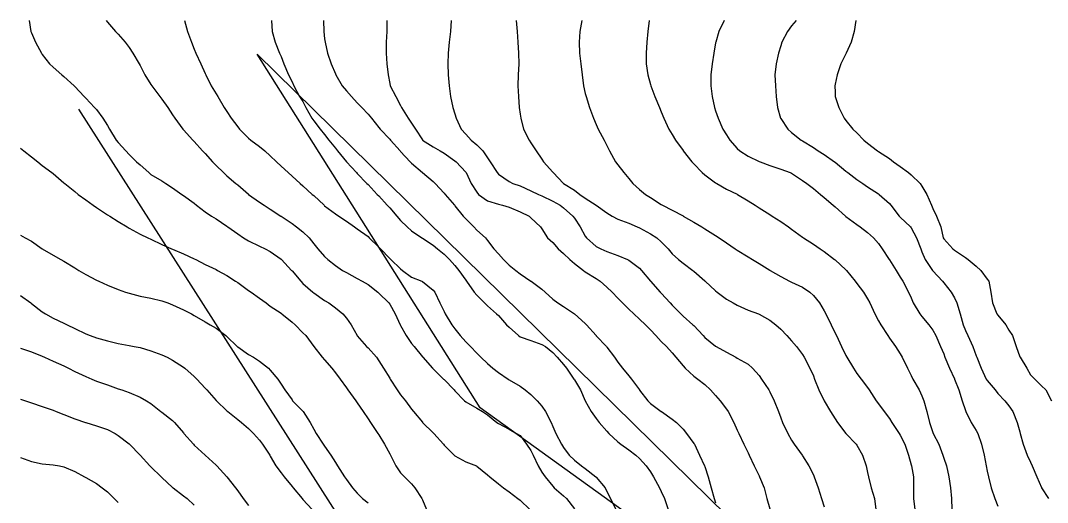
# Model space of a CAD drawing. Extents: x -729 to 771, y -779 to 721.
# Drawn here: x -729.1 to -418.1, y 575.3 to 721.2 of the extents above; entities that cross this region are included whole.
import ezdxf

# ---------------------------------------------------------------- set-up
doc = ezdxf.new("R2010")
doc.units = 0

msp = doc.modelspace()

# ---------------------------------------------------------------- linework, layer by layer
at = {"layer": 'CONTOURS'}
for points in [[(-726.5359, 721.2038, 126.472), (-725.9752, 717.9143, 126.472), (-725.8272, 717.4571, 126.472), (-724.5646, 714.6249, 126.472), (-722.8157, 711.3354, 126.472), (-722.5377, 710.9695, 126.472), (-720.364, 708.0459, 126.472), (-719.2482, 707.1141, 126.472), (-716.6147, 704.7564, 126.472), (-715.9588, 704.2474, 126.472), (-712.8999, 701.467, 126.472), (-712.6693, 701.2164, 126.472), (-709.872, 698.1775, 126.472), (-709.3798, 697.6707, 126.472), (-706.6952, 694.888, 126.472), (-706.0903, 694.2451, 126.472), (-704.2087, 691.5985, 126.472), (-702.8009, 689.4409, 126.472), (-702.1462, 688.3091, 126.472), (-700.1833, 685.0196, 126.472), (-699.5114, 684.2743, 126.472), (-697.2313, 681.7301, 126.472), (-696.2219, 680.6919, 126.472), (-693.9464, 678.4407, 126.472), (-692.9324, 677.5629, 126.472), (-690.2589, 675.1512, 126.472), (-689.643, 674.6188, 126.472), (-686.3535, 672.6572, 126.472), (-685.0994, 671.8617, 126.472), (-683.064, 670.571, 126.472), (-680.3095, 668.5722, 126.472), (-679.7745, 668.2265, 126.472), (-676.4851, 665.8556, 126.472), (-675.7855, 665.2828, 126.472), (-673.1956, 663.2782, 126.472), (-671.2381, 661.9933, 126.472), (-669.9061, 661.1159, 126.472), (-666.6167, 658.928, 126.472), (-666.303, 658.7038, 126.472), (-663.3272, 656.608, 126.472), (-661.5703, 655.4143, 126.472), (-660.0377, 654.5359, 126.472), (-656.7482, 652.866, 126.472), (-655.0212, 652.1249, 126.472), (-653.4588, 651.2988, 126.472), (-650.1693, 648.9264, 126.472), (-650.0737, 648.8354, 126.472), (-647.0381, 645.5459, 126.472), (-646.8798, 645.3744, 126.472), (-644.2409, 642.2564, 126.472), (-643.5903, 641.6196, 126.472), (-640.5363, 638.967, 126.472), (-640.3009, 638.7765, 126.472), (-637.0114, 636.4539, 126.472), (-635.7346, 635.6775, 126.472), (-633.7219, 634.187, 126.472), (-631.4849, 632.388, 126.472), (-630.4324, 631.0999, 126.472), (-629.0217, 629.0985, 126.472), (-627.1738, 625.8091, 126.472), (-627.143, 625.7695, 126.472), (-624.2854, 622.5196, 126.472), (-623.8535, 622.0975, 126.472), (-621.3204, 619.2301, 126.472), (-620.564, 618.1882, 126.472), (-619.1546, 615.9407, 126.472), (-617.2745, 612.8697, 126.472), (-617.1454, 612.6512, 126.472), (-615.074, 609.3617, 126.472), (-613.9851, 607.8602, 126.472), (-612.5259, 606.0722, 126.472), (-610.6956, 603.5076, 126.472), (-610.0506, 602.7828, 126.472), (-607.4061, 599.5457, 126.472), (-607.3542, 599.4933, 126.472), (-604.1167, 596.3485, 126.472), (-603.9759, 596.2038, 126.472), (-601.0374, 592.9143, 126.472), (-600.8272, 592.6498, 126.472), (-597.7531, 589.6249, 126.472), (-597.5377, 589.4245, 126.472), (-594.2482, 587.5535, 126.472), (-591.0244, 586.3354, 126.472), (-590.9588, 586.309, 126.472), (-587.6693, 583.6889, 126.472), (-586.9644, 583.0459, 126.472), (-584.3798, 580.8981, 126.472), (-582.8672, 579.7564, 126.472), (-581.0903, 578.5243, 126.472), (-578.4639, 576.467, 126.472), (-577.8009, 575.9838, 126.472), (-574.9054, 573.1775, 126.472)], [(-703.1727, 721.2038, 136.472), (-702.8009, 720.7332, 136.472), (-700.3711, 717.9143, 136.472), (-699.5114, 717.0557, 136.472), (-697.4646, 714.6249, 136.472), (-696.2219, 713.0247, 136.472), (-695.1141, 711.3354, 136.472), (-693.2092, 708.0459, 136.472), (-692.9324, 707.5819, 136.472), (-691.4302, 704.7564, 136.472), (-689.643, 701.8789, 136.472), (-689.3849, 701.467, 136.472), (-686.9117, 698.1775, 136.472), (-686.3535, 697.4061, 136.472), (-684.5372, 694.888, 136.472), (-683.064, 692.6805, 136.472), (-682.3426, 691.5985, 136.472), (-679.9574, 688.3091, 136.472), (-679.7745, 688.1008, 136.472), (-676.8842, 685.0196, 136.472), (-676.4851, 684.6042, 136.472), (-673.9532, 681.7301, 136.472), (-673.1956, 680.9421, 136.472), (-670.9818, 678.4407, 136.472), (-669.9061, 677.2824, 136.472), (-667.6837, 675.1512, 136.472), (-666.6167, 674.1907, 136.472), (-663.8821, 671.8617, 136.472), (-663.3272, 671.4131, 136.472), (-660.0377, 668.5813, 136.472), (-660.0282, 668.5722, 136.472), (-656.7482, 666.1758, 136.472), (-655.3609, 665.2828, 136.472), (-653.4588, 664.0666, 136.472), (-650.2769, 661.9933, 136.472), (-650.1693, 661.9279, 136.472), (-646.8798, 659.7546, 136.472), (-645.4826, 658.7038, 136.472), (-643.5903, 657.2056, 136.472), (-641.6742, 655.4143, 136.472), (-640.3009, 653.5841, 136.472), (-639.0581, 652.1249, 136.472), (-637.0114, 649.7797, 136.472), (-636.0631, 648.8354, 136.472), (-633.7219, 647.0163, 136.472), (-631.582, 645.5459, 136.472), (-630.4324, 644.8748, 136.472), (-627.143, 643.1042, 136.472), (-625.6371, 642.2564, 136.472), (-623.8535, 641.3227, 136.472), (-620.8902, 638.967, 136.472), (-620.564, 638.664, 136.472), (-617.5266, 635.6775, 136.472), (-617.2745, 635.2947, 136.472), (-615.6029, 632.388, 136.472), (-614.0964, 629.0985, 136.472), (-613.9851, 628.8742, 136.472), (-612.347, 625.8091, 136.472), (-610.6956, 623.416, 136.472), (-609.9189, 622.5196, 136.472), (-607.4061, 619.3822, 136.472), (-607.2761, 619.2301, 136.472), (-604.3404, 615.9407, 136.472), (-604.1167, 615.7328, 136.472), (-600.9594, 612.6512, 136.472), (-600.8272, 612.5287, 136.472), (-597.7495, 609.3617, 136.472), (-597.5377, 609.1033, 136.472), (-594.6367, 606.0722, 136.472), (-594.2482, 605.7744, 136.472), (-590.9588, 603.8137, 136.472), (-589.16, 602.7828, 136.472), (-587.6693, 601.7814, 136.472), (-584.8096, 599.4933, 136.472), (-584.3798, 599.1488, 136.472), (-581.0903, 597.4241, 136.472), (-578.9256, 596.2038, 136.472), (-577.8009, 595.5119, 136.472), (-575.8534, 592.9143, 136.472), (-574.5114, 591.0395, 136.472), (-573.8126, 589.6249, 136.472), (-572.3165, 586.3354, 136.472), (-571.2219, 584.4457, 136.472), (-570.2473, 583.0459, 136.472), (-567.9324, 580.1994, 136.472), (-567.4393, 579.7564, 136.472), (-564.643, 577.2418, 136.472), (-563.7575, 576.467, 136.472), (-561.3535, 573.3092, 136.472)], [(-679.4475, 721.2038, 146.472), (-678.5033, 717.9143, 146.472), (-677.3697, 714.6249, 146.472), (-676.4851, 712.5495, 146.472), (-676.0063, 711.3354, 146.472), (-674.5508, 708.0459, 146.472), (-673.1956, 705.1894, 146.472), (-672.9888, 704.7564, 146.472), (-671.3686, 701.467, 146.472), (-669.9061, 699.0085, 146.472), (-669.3714, 698.1775, 146.472), (-667.4373, 694.888, 146.472), (-666.6167, 693.617, 146.472), (-665.2855, 691.5985, 146.472), (-663.3272, 689.0289, 146.472), (-662.7589, 688.3091, 146.472), (-660.0377, 685.5554, 146.472), (-659.3792, 685.0196, 146.472), (-656.7482, 683.0999, 146.472), (-655.0858, 681.7301, 146.472), (-653.4588, 680.2544, 146.472), (-651.5546, 678.4407, 146.472), (-650.1693, 677.0699, 146.472), (-648.0906, 675.1512, 146.472), (-646.8798, 674.0401, 146.472), (-644.4138, 671.8617, 146.472), (-643.5903, 671.1797, 146.472), (-640.7744, 668.5722, 146.472), (-640.3009, 668.1831, 146.472), (-637.1902, 665.2828, 146.472), (-637.0114, 665.1294, 146.472), (-633.7219, 662.684, 146.472), (-632.7467, 661.9933, 146.472), (-630.4324, 660.4085, 146.472), (-627.9841, 658.7038, 146.472), (-627.143, 658.1263, 146.472), (-623.8535, 655.7665, 146.472), (-623.5071, 655.4143, 146.472), (-620.564, 652.5924, 146.472), (-620.1031, 652.1249, 146.472), (-617.2745, 649.1963, 146.472), (-616.9139, 648.8354, 146.472), (-613.9851, 646.0017, 146.472), (-613.4257, 645.5459, 146.472), (-610.6956, 643.4953, 146.472), (-607.6106, 642.2564, 146.472), (-607.4061, 642.149, 146.472), (-604.1167, 639.5149, 146.472), (-603.643, 638.967, 146.472), (-602.0889, 635.6775, 146.472), (-600.8272, 633.0594, 146.472), (-600.4782, 632.388, 146.472), (-598.4693, 629.0985, 146.472), (-597.5377, 627.8209, 146.472), (-595.9505, 625.8091, 146.472), (-594.2482, 623.9015, 146.472), (-592.8096, 622.5196, 146.472), (-590.9588, 620.5234, 146.472), (-589.6861, 619.2301, 146.472), (-587.6693, 617.376, 146.472), (-586.0533, 615.9407, 146.472), (-584.3798, 614.6278, 146.472), (-581.4256, 612.6512, 146.472), (-581.0903, 612.4506, 146.472), (-577.8009, 610.4912, 146.472), (-576.2856, 609.3617, 146.472), (-574.5114, 607.9898, 146.472), (-572.6466, 606.0722, 146.472), (-571.2219, 604.4199, 146.472), (-570.0665, 602.7828, 146.472), (-568.4441, 599.4933, 146.472), (-567.9324, 598.2767, 146.472), (-566.9774, 596.2038, 146.472), (-565.2833, 592.9143, 146.472), (-564.643, 591.9066, 146.472), (-562.9107, 589.6249, 146.472), (-561.3535, 588.1098, 146.472), (-559.1825, 586.3354, 146.472), (-558.064, 585.545, 146.472), (-554.8516, 583.0459, 146.472), (-554.7745, 582.971, 146.472), (-551.9968, 579.7564, 146.472), (-551.4851, 578.6185, 146.472), (-550.3834, 576.467, 146.472), (-548.8414, 573.1775, 146.472)], [(-653.08, 721.2038, 156.472), (-652.9364, 717.9143, 156.472), (-652.0164, 714.6249, 156.472), (-650.6381, 711.3354, 156.472), (-650.1693, 710.3406, 156.472), (-649.3678, 708.0459, 156.472), (-647.9975, 704.7564, 156.472), (-646.8798, 702.682, 156.472), (-646.3483, 701.467, 156.472), (-644.5726, 698.1775, 156.472), (-643.5903, 696.7204, 156.472), (-642.7371, 694.888, 156.472), (-640.8588, 691.5985, 156.472), (-640.3009, 690.8417, 156.472), (-638.3774, 688.3091, 156.472), (-637.0114, 686.6965, 156.472), (-635.705, 685.0196, 156.472), (-633.7219, 682.5262, 156.472), (-633.1449, 681.7301, 156.472), (-630.4324, 678.4548, 156.472), (-630.4209, 678.4407, 156.472), (-627.3892, 675.1512, 156.472), (-627.143, 674.8959, 156.472), (-624.1826, 671.8617, 156.472), (-623.8535, 671.5368, 156.472), (-621.0692, 668.5722, 156.472), (-620.564, 668.107, 156.472), (-618.0234, 665.2828, 156.472), (-617.2745, 664.4539, 156.472), (-615.1606, 661.9933, 156.472), (-613.9851, 660.6827, 156.472), (-611.9784, 658.7038, 156.472), (-610.6956, 657.5318, 156.472), (-607.5894, 655.4143, 156.472), (-607.4061, 655.2966, 156.472), (-604.1167, 653.2194, 156.472), (-602.8745, 652.1249, 156.472), (-600.8272, 650.5109, 156.472), (-599.2264, 648.8354, 156.472), (-597.5377, 647.0746, 156.472), (-596.3617, 645.5459, 156.472), (-594.2482, 642.5599, 156.472), (-594.0272, 642.2564, 156.472), (-591.6683, 638.967, 156.472), (-590.9588, 638.022, 156.472), (-588.5591, 635.6775, 156.472), (-587.6693, 634.8412, 156.472), (-584.9153, 632.388, 156.472), (-584.3798, 631.9135, 156.472), (-581.8755, 629.0985, 156.472), (-581.0903, 628.3227, 156.472), (-578.3355, 625.8091, 156.472), (-577.8009, 625.4601, 156.472), (-574.5114, 624.3629, 156.472), (-571.2219, 623.1171, 156.472), (-570.1507, 622.5196, 156.472), (-567.9324, 620.7083, 156.472), (-566.5505, 619.2301, 156.472), (-564.643, 617.044, 156.472), (-563.7776, 615.9407, 156.472), (-561.4905, 612.6512, 156.472), (-561.3535, 612.4268, 156.472), (-559.5255, 609.3617, 156.472), (-558.064, 606.0767, 156.472), (-558.0618, 606.0722, 156.472), (-556.3255, 602.7828, 156.472), (-554.7745, 600.6683, 156.472), (-553.8627, 599.4933, 156.472), (-551.4851, 596.829, 156.472), (-550.9035, 596.2038, 156.472), (-548.1956, 593.6226, 156.472), (-547.3026, 592.9143, 156.472), (-544.9061, 591.2116, 156.472), (-542.7184, 589.6249, 156.472), (-541.6167, 588.6215, 156.472), (-539.6589, 586.3354, 156.472), (-538.3272, 584.5074, 156.472), (-537.3953, 583.0459, 156.472), (-535.5627, 579.7564, 156.472), (-535.0377, 578.6229, 156.472), (-534.0462, 576.467, 156.472), (-532.9877, 573.1775, 156.472)], [(-637.3619, 721.2038, 166.472), (-637.2376, 717.9143, 166.472), (-637.0114, 715.6794, 166.472), (-636.892, 714.6249, 166.472), (-636.1265, 711.3354, 166.472), (-635.0032, 708.0459, 166.472), (-633.7219, 705.0899, 166.472), (-633.584, 704.7564, 166.472), (-631.7225, 701.467, 166.472), (-630.4324, 699.9249, 166.472), (-628.8654, 698.1775, 166.472), (-627.143, 696.2708, 166.472), (-625.7043, 694.888, 166.472), (-623.8535, 692.8678, 166.472), (-622.7884, 691.5985, 166.472), (-620.564, 688.8182, 166.472), (-620.1609, 688.3091, 166.472), (-617.2745, 685.2977, 166.472), (-617.035, 685.0196, 166.472), (-614.1515, 681.7301, 166.472), (-613.9851, 681.5573, 166.472), (-611.0915, 678.4407, 166.472), (-610.6956, 678.0468, 166.472), (-607.4061, 675.2031, 166.472), (-607.3264, 675.1512, 166.472), (-604.1167, 672.4253, 166.472), (-603.511, 671.8617, 166.472), (-600.8272, 668.9443, 166.472), (-600.5347, 668.5722, 166.472), (-597.7165, 665.2828, 166.472), (-597.5377, 665.102, 166.472), (-595.0568, 661.9933, 166.472), (-594.2482, 661.1335, 166.472), (-591.8108, 658.7038, 166.472), (-590.9588, 657.7365, 166.472), (-588.2571, 655.4143, 166.472), (-587.6693, 654.6127, 166.472), (-585.7219, 652.1249, 166.472), (-584.3798, 650.5136, 166.472), (-582.8597, 648.8354, 166.472), (-581.0903, 647.1736, 166.472), (-579.0904, 645.5459, 166.472), (-577.8009, 644.5576, 166.472), (-574.5114, 642.2974, 166.472), (-574.4425, 642.2564, 166.472), (-571.2219, 639.8827, 166.472), (-570.2086, 638.967, 166.472), (-567.9324, 636.846, 166.472), (-566.4218, 635.6775, 166.472), (-564.643, 634.5743, 166.472), (-561.3535, 632.4306, 166.472), (-561.3026, 632.388, 166.472), (-558.064, 629.4605, 166.472), (-557.7306, 629.0985, 166.472), (-554.8015, 625.8091, 166.472), (-554.7745, 625.7825, 166.472), (-551.6847, 622.5196, 166.472), (-551.4851, 622.2675, 166.472), (-549.2441, 619.2301, 166.472), (-548.1956, 617.731, 166.472), (-546.7687, 615.9407, 166.472), (-544.9061, 613.598, 166.472), (-544.0294, 612.6512, 166.472), (-541.6506, 609.3617, 166.472), (-541.6167, 609.3152, 166.472), (-539.1602, 606.0722, 166.472), (-538.3272, 605.2735, 166.472), (-535.0377, 602.8027, 166.472), (-535.0066, 602.7828, 166.472), (-531.7482, 600.5388, 166.472), (-530.3914, 599.4933, 166.472), (-528.4588, 597.4273, 166.472), (-527.3907, 596.2038, 166.472), (-525.1693, 593.1707, 166.472), (-525.0274, 592.9143, 166.472), (-523.4185, 589.6249, 166.472), (-521.9398, 586.3354, 166.472), (-521.8798, 586.1813, 166.472), (-520.838, 583.0459, 166.472), (-519.8948, 579.7564, 166.472), (-519.0328, 576.467, 166.472), (-518.5903, 575.1557, 166.472)], [(-618.1467, 721.2038, 176.472), (-618.1395, 717.9143, 176.472), (-618.3313, 714.6249, 176.472), (-618.355, 711.3354, 176.472), (-618.1664, 708.0459, 176.472), (-617.7512, 704.7564, 176.472), (-617.2745, 702.0926, 176.472), (-617.1689, 701.467, 176.472), (-615.4467, 698.1775, 176.472), (-613.9851, 695.4778, 176.472), (-613.7, 694.888, 176.472), (-611.7236, 691.5985, 176.472), (-610.6956, 690.117, 176.472), (-609.4969, 688.3091, 176.472), (-607.4061, 685.0893, 176.472), (-607.3371, 685.0196, 176.472), (-604.1167, 682.9581, 176.472), (-602.0352, 681.7301, 176.472), (-600.8272, 681.0277, 176.472), (-597.5377, 678.7317, 176.472), (-597.2022, 678.4407, 176.472), (-594.2482, 675.2466, 176.472), (-594.1816, 675.1512, 176.472), (-592.5884, 671.8617, 176.472), (-590.9588, 669.2092, 176.472), (-590.3564, 668.5722, 176.472), (-587.6693, 666.6139, 176.472), (-584.3798, 665.5685, 176.472), (-583.1155, 665.2828, 176.472), (-581.0903, 664.6716, 176.472), (-577.8009, 663.2898, 176.472), (-575.0743, 661.9933, 176.472), (-574.5114, 661.4761, 176.472), (-571.6354, 658.7038, 176.472), (-571.2219, 658.1589, 176.472), (-569.5056, 655.4143, 176.472), (-567.9324, 653.9477, 176.472), (-566.3126, 652.1249, 176.472), (-564.643, 650.6472, 176.472), (-562.7838, 648.8354, 176.472), (-561.3535, 647.6404, 176.472), (-558.6396, 645.5459, 176.472), (-558.064, 645.1195, 176.472), (-554.7745, 643.0738, 176.472), (-553.5329, 642.2564, 176.472), (-551.4851, 640.5081, 176.472), (-549.871, 638.967, 176.472), (-548.1956, 637.1285, 176.472), (-546.7964, 635.6775, 176.472), (-544.9061, 633.8195, 176.472), (-543.3472, 632.388, 176.472), (-541.6167, 630.8224, 176.472), (-539.812, 629.0985, 176.472), (-538.3272, 627.5051, 176.472), (-536.7051, 625.8091, 176.472), (-535.0377, 624.0395, 176.472), (-533.5123, 622.5196, 176.472), (-531.7482, 620.5804, 176.472), (-530.6047, 619.2301, 176.472), (-528.4588, 616.6247, 176.472), (-527.8144, 615.9407, 176.472), (-525.1693, 613.5539, 176.472), (-524.0124, 612.6512, 176.472), (-521.8798, 611.0316, 176.472), (-520.1637, 609.3617, 176.472), (-518.5903, 607.6696, 176.472), (-517.1813, 606.0722, 176.472), (-515.3009, 603.5605, 176.472), (-514.7539, 602.7828, 176.472), (-513.0434, 599.4933, 176.472), (-512.0114, 597.1384, 176.472), (-511.5812, 596.2038, 176.472), (-510.0055, 592.9143, 176.472), (-508.7219, 590.2828, 176.472), (-508.4327, 589.6249, 176.472), (-506.9027, 586.3354, 176.472), (-505.4324, 583.3097, 176.472), (-505.2988, 583.0459, 176.472), (-503.8951, 579.7564, 176.472), (-503.0405, 576.467, 176.472), (-502.143, 573.3668, 176.472)], [(-598.6414, 721.2038, 186.472), (-598.8838, 717.9143, 186.472), (-599.2825, 714.6249, 186.472), (-599.5699, 711.3354, 186.472), (-599.6956, 708.0459, 186.472), (-599.6387, 704.7564, 186.472), (-599.2938, 701.467, 186.472), (-598.8746, 698.1775, 186.472), (-598.1972, 694.888, 186.472), (-597.5377, 692.912, 186.472), (-597.1584, 691.5985, 186.472), (-595.7025, 688.3091, 186.472), (-594.2482, 686.7524, 186.472), (-592.6445, 685.0196, 186.472), (-590.9588, 683.534, 186.472), (-589.14, 681.7301, 186.472), (-587.6693, 679.6525, 186.472), (-586.8412, 678.4407, 186.472), (-584.7655, 675.1512, 186.472), (-584.3798, 674.7101, 186.472), (-581.0903, 672.4559, 186.472), (-579.9949, 671.8617, 186.472), (-577.8009, 671.1617, 186.472), (-574.5114, 669.6347, 186.472), (-572.2013, 668.5722, 186.472), (-571.2219, 668.1088, 186.472), (-567.9324, 666.5414, 186.472), (-565.707, 665.2828, 186.472), (-564.643, 664.4971, 186.472), (-561.7864, 661.9933, 186.472), (-561.3535, 661.4094, 186.472), (-559.5868, 658.7038, 186.472), (-558.064, 655.9263, 186.472), (-557.688, 655.4143, 186.472), (-554.7745, 652.8337, 186.472), (-553.3126, 652.1249, 186.472), (-551.4851, 651.2586, 186.472), (-548.1956, 650.0406, 186.472), (-545.2911, 648.8354, 186.472), (-544.9061, 648.6216, 186.472), (-541.6167, 646.2223, 186.472), (-541.0676, 645.5459, 186.472), (-538.3272, 642.3111, 186.472), (-538.2872, 642.2564, 186.472), (-535.3673, 638.967, 186.472), (-535.0377, 638.6034, 186.472), (-532.385, 635.6775, 186.472), (-531.7482, 635.0059, 186.472), (-529.1721, 632.388, 186.472), (-528.4588, 631.7119, 186.472), (-525.4461, 629.0985, 186.472), (-525.1693, 628.8471, 186.472), (-522.3684, 625.8091, 186.472), (-521.8798, 625.2631, 186.472), (-518.5903, 622.6241, 186.472), (-518.4082, 622.5196, 186.472), (-515.3009, 620.7776, 186.472), (-512.4225, 619.2301, 186.472), (-512.0114, 618.965, 186.472), (-508.7219, 617.1729, 186.472), (-507.3794, 615.9407, 186.472), (-505.4324, 613.7163, 186.472), (-504.6591, 612.6512, 186.472), (-502.4423, 609.3617, 186.472), (-502.143, 608.7873, 186.472), (-500.8241, 606.0722, 186.472), (-499.5666, 602.7828, 186.472), (-498.8535, 600.8705, 186.472), (-498.2814, 599.4933, 186.472), (-496.7149, 596.2038, 186.472), (-495.564, 594.124, 186.472), (-494.7686, 592.9143, 186.472), (-492.4082, 589.6249, 186.472), (-492.2745, 589.4218, 186.472), (-490.3035, 586.3354, 186.472), (-488.9851, 583.672, 186.472), (-488.7077, 583.0459, 186.472), (-487.533, 579.7564, 186.472), (-486.5179, 576.467, 186.472), (-485.6956, 573.9736, 186.472)], [(-578.9847, 721.2038, 196.472), (-578.6868, 717.9143, 196.472), (-578.4845, 714.6249, 196.472), (-578.3072, 711.3354, 196.472), (-578.2376, 708.0459, 196.472), (-578.3617, 704.7564, 196.472), (-578.4851, 701.467, 196.472), (-578.3371, 698.1775, 196.472), (-578.0649, 694.888, 196.472), (-577.8009, 692.8875, 196.472), (-577.6139, 691.5985, 196.472), (-576.7619, 688.3091, 196.472), (-575.0311, 685.0196, 196.472), (-574.5114, 684.1495, 196.472), (-572.9706, 681.7301, 196.472), (-571.2219, 679.2215, 196.472), (-570.6774, 678.4407, 196.472), (-567.9324, 675.271, 196.472), (-567.8334, 675.1512, 196.472), (-564.6441, 671.8617, 196.472), (-564.643, 671.8612, 196.472), (-561.3535, 669.7992, 196.472), (-559.7461, 668.5722, 196.472), (-558.064, 667.4077, 196.472), (-554.8038, 665.2828, 196.472), (-554.7745, 665.2593, 196.472), (-551.4851, 662.9482, 196.472), (-549.8974, 661.9933, 196.472), (-548.1956, 661.0892, 196.472), (-544.9061, 659.7999, 196.472), (-542.3621, 658.7038, 196.472), (-541.6167, 658.4299, 196.472), (-538.3272, 656.5882, 196.472), (-536.4131, 655.4143, 196.472), (-535.0377, 654.1589, 196.472), (-532.9529, 652.1249, 196.472), (-531.7482, 650.5661, 196.472), (-529.8095, 648.8354, 196.472), (-528.4588, 647.7059, 196.472), (-525.5236, 645.5459, 196.472), (-525.1693, 645.2651, 196.472), (-521.8798, 642.3673, 196.472), (-521.757, 642.2564, 196.472), (-518.5903, 639.3794, 196.472), (-518.0675, 638.967, 196.472), (-515.3009, 636.8649, 196.472), (-513.2248, 635.6775, 196.472), (-512.0114, 635.0082, 196.472), (-508.7219, 633.5556, 196.472), (-505.5734, 632.388, 196.472), (-505.4324, 632.3343, 196.472), (-502.143, 630.5134, 196.472), (-500.3121, 629.0985, 196.472), (-498.8535, 627.7658, 196.472), (-496.9895, 625.8091, 196.472), (-495.564, 624.1979, 196.472), (-494.1038, 622.5196, 196.472), (-492.2745, 620.1138, 196.472), (-491.7589, 619.2301, 196.472), (-490.0423, 615.9407, 196.472), (-488.9851, 613.6231, 196.472), (-488.592, 612.6512, 196.472), (-487.3321, 609.3617, 196.472), (-485.7147, 606.0722, 196.472), (-485.6956, 606.0387, 196.472), (-483.8074, 602.7828, 196.472), (-482.4061, 600.5892, 196.472), (-481.6927, 599.4933, 196.472), (-479.1956, 596.2038, 196.472), (-479.1167, 596.1145, 196.472), (-475.9869, 592.9143, 196.472), (-475.8272, 592.676, 196.472), (-474.0625, 589.6249, 196.472), (-472.9593, 586.3354, 196.472), (-472.5377, 584.3206, 196.472), (-472.2581, 583.0459, 196.472), (-471.4351, 579.7564, 196.472), (-470.4819, 576.467, 196.472), (-470.0995, 573.1775, 196.472)], [(-559.0699, 721.2038, 206.472), (-559.6933, 717.9143, 206.472), (-559.9588, 714.6249, 206.472), (-559.8319, 711.3354, 206.472), (-559.4317, 708.0459, 206.472), (-558.9945, 704.7564, 206.472), (-558.6217, 701.467, 206.472), (-558.064, 699.11, 206.472), (-557.8201, 698.1775, 206.472), (-556.803, 694.888, 206.472), (-555.5885, 691.5985, 206.472), (-554.7745, 689.7607, 206.472), (-554.1238, 688.3091, 206.472), (-552.3879, 685.0196, 206.472), (-551.4851, 683.3461, 206.472), (-550.7379, 681.7301, 206.472), (-548.8824, 678.4407, 206.472), (-548.1956, 677.5346, 206.472), (-546.4286, 675.1512, 206.472), (-544.9061, 673.3724, 206.472), (-543.6162, 671.8617, 206.472), (-541.6167, 670.0289, 206.472), (-539.7951, 668.5722, 206.472), (-538.3272, 667.5864, 206.472), (-535.0377, 665.4958, 206.472), (-534.6691, 665.2828, 206.472), (-531.7482, 663.7742, 206.472), (-528.4588, 662.0219, 206.472), (-528.4094, 661.9933, 206.472), (-525.1693, 660.1957, 206.472), (-522.8078, 658.7038, 206.472), (-521.8798, 658.1719, 206.472), (-518.5903, 656.142, 206.472), (-517.4707, 655.4143, 206.472), (-515.3009, 653.9369, 206.472), (-512.6175, 652.1249, 206.472), (-512.0114, 651.6895, 206.472), (-508.7219, 649.6609, 206.472), (-507.3846, 648.8354, 206.472), (-505.4324, 647.6549, 206.472), (-502.143, 645.6176, 206.472), (-502.0278, 645.5459, 206.472), (-498.8535, 643.6651, 206.472), (-496.2529, 642.2564, 206.472), (-495.564, 641.9393, 206.472), (-492.2745, 640.4393, 206.472), (-490.0869, 638.967, 206.472), (-488.9851, 637.9448, 206.472), (-487.1248, 635.6775, 206.472), (-485.6956, 633.2816, 206.472), (-485.1912, 632.388, 206.472), (-483.604, 629.0985, 206.472), (-482.4061, 626.5673, 206.472), (-482.0137, 625.8091, 206.472), (-480.4261, 622.5196, 206.472), (-479.1167, 619.7611, 206.472), (-478.8315, 619.2301, 206.472), (-476.8643, 615.9407, 206.472), (-475.8272, 614.3761, 206.472), (-474.4975, 612.6512, 206.472), (-472.5377, 610.0469, 206.472), (-472.0948, 609.3617, 206.472), (-469.9312, 606.0722, 206.472), (-469.2482, 605.1226, 206.472), (-467.5786, 602.7828, 206.472), (-465.9588, 600.6618, 206.472), (-465.1947, 599.4933, 206.472), (-463.0365, 596.2038, 206.472), (-462.6693, 595.6459, 206.472), (-461.2295, 592.9143, 206.472), (-460.1818, 589.6249, 206.472), (-459.3798, 586.697, 206.472), (-459.2804, 586.3354, 206.472), (-458.6836, 583.0459, 206.472), (-458.6215, 579.7564, 206.472), (-458.6495, 576.467, 206.472), (-458.2774, 573.1775, 206.472)], [(-538.7417, 721.2038, 216.472), (-539.0914, 717.9143, 216.472), (-539.4407, 714.6249, 216.472), (-539.6612, 711.3354, 216.472), (-539.6197, 708.0459, 216.472), (-539.1622, 704.7564, 216.472), (-538.3272, 701.8011, 216.472), (-538.2245, 701.467, 216.472), (-536.9814, 698.1775, 216.472), (-535.609, 694.888, 216.472), (-535.0377, 693.6029, 216.472), (-534.2873, 691.5985, 216.472), (-532.7657, 688.3091, 216.472), (-531.7482, 686.728, 216.472), (-530.7632, 685.0196, 216.472), (-528.4588, 681.8231, 216.472), (-528.394, 681.7301, 216.472), (-525.7873, 678.4407, 216.472), (-525.1693, 677.7992, 216.472), (-522.6877, 675.1512, 216.472), (-521.8798, 674.4774, 216.472), (-518.5903, 672.081, 216.472), (-518.2226, 671.8617, 216.472), (-515.3009, 670.1476, 216.472), (-512.0114, 668.6061, 216.472), (-511.9459, 668.5722, 216.472), (-508.7219, 666.5635, 216.472), (-506.5939, 665.2828, 216.472), (-505.4324, 664.5286, 216.472), (-502.143, 662.4302, 216.472), (-501.503, 661.9933, 216.472), (-498.8535, 660.33, 216.472), (-496.5349, 658.7038, 216.472), (-495.564, 658.0598, 216.472), (-492.2745, 655.6413, 216.472), (-491.9717, 655.4143, 216.472), (-488.9851, 653.5282, 216.472), (-486.961, 652.1249, 216.472), (-485.6956, 651.2327, 216.472), (-482.5647, 648.8354, 216.472), (-482.4061, 648.7024, 216.472), (-479.1167, 645.7414, 216.472), (-478.925, 645.5459, 216.472), (-476.3639, 642.2564, 216.472), (-475.8272, 641.6102, 216.472), (-473.8117, 638.967, 216.472), (-472.5377, 636.9502, 216.472), (-471.8644, 635.6775, 216.472), (-470.3258, 632.388, 216.472), (-469.2482, 630.3085, 216.472), (-468.5873, 629.0985, 216.472), (-466.4332, 625.8091, 216.472), (-465.9588, 625.0529, 216.472), (-464.0983, 622.5196, 216.472), (-462.6693, 620.3074, 216.472), (-462.0425, 619.2301, 216.472), (-460.4658, 615.9407, 216.472), (-459.3798, 613.7281, 216.472), (-458.856, 612.6512, 216.472), (-456.9445, 609.3617, 216.472), (-456.0903, 607.5914, 216.472), (-455.4722, 606.0722, 216.472), (-454.5923, 602.7828, 216.472), (-453.8264, 599.4933, 216.472), (-452.8009, 596.4257, 216.472), (-452.7211, 596.2038, 216.472), (-451.0186, 592.9143, 216.472), (-449.7799, 589.6249, 216.472), (-449.5114, 588.7184, 216.472), (-448.7025, 586.3354, 216.472), (-447.9261, 583.0459, 216.472), (-447.4052, 579.7564, 216.472), (-447.1854, 576.467, 216.472), (-447.0543, 573.1775, 216.472)], [(-516.0341, 721.2038, 226.472), (-517.6045, 717.9143, 226.472), (-518.5518, 714.6249, 226.472), (-518.5903, 714.4425, 226.472), (-519.1713, 711.3354, 226.472), (-519.6109, 708.0459, 226.472), (-520.0103, 704.7564, 226.472), (-520.0373, 701.467, 226.472), (-519.6684, 698.1775, 226.472), (-518.9288, 694.888, 226.472), (-518.5903, 693.8938, 226.472), (-517.8374, 691.5985, 226.472), (-516.4358, 688.3091, 226.472), (-515.3009, 686.6219, 226.472), (-514.2729, 685.0196, 226.472), (-512.0114, 682.4155, 226.472), (-511.2134, 681.7301, 226.472), (-508.7219, 680.099, 226.472), (-505.4324, 678.5628, 226.472), (-505.1224, 678.4407, 226.472), (-502.143, 677.3227, 226.472), (-498.8535, 676.1771, 226.472), (-495.9608, 675.1512, 226.472), (-495.564, 674.9773, 226.472), (-492.2745, 672.8183, 226.472), (-490.9704, 671.8617, 226.472), (-488.9851, 670.349, 226.472), (-486.8214, 668.5722, 226.472), (-485.6956, 667.6368, 226.472), (-482.9842, 665.2828, 226.472), (-482.4061, 664.7668, 226.472), (-479.2263, 661.9933, 226.472), (-479.1167, 661.9041, 226.472), (-475.8272, 659.4893, 226.472), (-474.8204, 658.7038, 226.472), (-472.5377, 657.0071, 226.472), (-470.7829, 655.4143, 226.472), (-469.2482, 653.6848, 226.472), (-468.1298, 652.1249, 226.472), (-466.0368, 648.8354, 226.472), (-465.9588, 648.7167, 226.472), (-463.9315, 645.5459, 226.472), (-462.6693, 643.5244, 226.472), (-461.8743, 642.2564, 226.472), (-460.1655, 638.967, 226.472), (-459.3798, 637.2126, 226.472), (-458.7077, 635.6775, 226.472), (-456.7456, 632.388, 226.472), (-456.0903, 631.6266, 226.472), (-454.0192, 629.0985, 226.472), (-452.8009, 627.4644, 226.472), (-451.8745, 625.8091, 226.472), (-450.4875, 622.5196, 226.472), (-449.5114, 620.2355, 226.472), (-449.1263, 619.2301, 226.472), (-447.7261, 615.9407, 226.472), (-446.2219, 612.667, 226.472), (-446.2153, 612.6512, 226.472), (-444.9295, 609.3617, 226.472), (-443.8822, 606.0722, 226.472), (-442.9324, 603.1161, 226.472), (-442.8085, 602.7828, 226.472), (-441.1772, 599.4933, 226.472), (-439.643, 597.0742, 226.472), (-439.1674, 596.2038, 226.472), (-438.0132, 592.9143, 226.472), (-437.2489, 589.6249, 226.472), (-436.6364, 586.3354, 226.472), (-436.3535, 584.7851, 226.472), (-435.9646, 583.0459, 226.472), (-435.0953, 579.7564, 226.472), (-433.969, 576.467, 226.472), (-433.064, 574.1666, 226.472)], [(-494.185, 721.2038, 236.472), (-495.564, 719.5552, 236.472), (-496.8416, 717.9143, 236.472), (-498.5264, 714.6249, 236.472), (-498.8535, 713.5206, 236.472), (-499.5064, 711.3354, 236.472), (-500.2294, 708.0459, 236.472), (-500.6032, 704.7564, 236.472), (-500.4614, 701.467, 236.472), (-500.2476, 698.1775, 236.472), (-499.8398, 694.888, 236.472), (-498.8932, 691.5985, 236.472), (-498.8535, 691.5345, 236.472), (-496.7536, 688.3091, 236.472), (-495.564, 687.3121, 236.472), (-492.6648, 685.0196, 236.472), (-492.2745, 684.8044, 236.472), (-488.9851, 682.7196, 236.472), (-487.5196, 681.7301, 236.472), (-485.6956, 680.6124, 236.472), (-482.6003, 678.4407, 236.472), (-482.4061, 678.2945, 236.472), (-479.1167, 675.5661, 236.472), (-478.5634, 675.1512, 236.472), (-475.8272, 673.0912, 236.472), (-474.0074, 671.8617, 236.472), (-472.5377, 670.88, 236.472), (-469.2482, 668.7119, 236.472), (-469.0616, 668.5722, 236.472), (-465.9588, 665.845, 236.472), (-465.4867, 665.2828, 236.472), (-462.9998, 661.9933, 236.472), (-462.6693, 661.6586, 236.472), (-459.5992, 658.7038, 236.472), (-459.3798, 658.4377, 236.472), (-457.7167, 655.4143, 236.472), (-456.4642, 652.1249, 236.472), (-456.0903, 651.2042, 236.472), (-455.1169, 648.8354, 236.472), (-452.9225, 645.5459, 236.472), (-452.8009, 645.3793, 236.472), (-449.8756, 642.2564, 236.472), (-449.5114, 641.7951, 236.472), (-447.2539, 638.967, 236.472), (-446.2219, 637.2174, 236.472), (-445.5519, 635.6775, 236.472), (-444.5343, 632.388, 236.472), (-443.6081, 629.0985, 236.472), (-442.9324, 627.3033, 236.472), (-442.2027, 625.8091, 236.472), (-440.7075, 622.5196, 236.472), (-439.643, 619.6712, 236.472), (-439.4666, 619.2301, 236.472), (-438.1714, 615.9407, 236.472), (-436.6473, 612.6512, 236.472), (-436.3535, 612.2097, 236.472), (-433.9465, 609.3617, 236.472), (-433.064, 608.2989, 236.472), (-430.9455, 606.0722, 236.472), (-429.7745, 604.5498, 236.472), (-428.581, 602.7828, 236.472), (-427.2138, 599.4933, 236.472), (-426.4851, 596.6829, 236.472), (-426.3811, 596.2038, 236.472), (-425.4403, 592.9143, 236.472), (-424.1825, 589.6249, 236.472), (-423.1956, 587.5131, 236.472), (-422.7002, 586.3354, 236.472), (-421.2506, 583.0459, 236.472), (-419.9061, 579.8121, 236.472), (-419.879, 579.7564, 236.472), (-417.7819, 576.467, 236.472)], [(-476.0924, 721.2038, 246.472), (-476.6338, 717.9143, 246.472), (-477.5136, 714.6249, 246.472), (-479.0061, 711.3354, 246.472), (-479.1167, 711.1557, 246.472), (-480.6372, 708.0459, 246.472), (-481.7281, 704.7564, 246.472), (-482.4061, 701.9014, 246.472), (-482.5122, 701.467, 246.472), (-482.4061, 699.4825, 246.472), (-482.3317, 698.1775, 246.472), (-481.24, 694.888, 246.472), (-479.6343, 691.5985, 246.472), (-479.1167, 690.9033, 246.472), (-477.0582, 688.3091, 246.472), (-475.8272, 687.2, 246.472), (-473.7225, 685.0196, 246.472), (-472.5377, 684.0547, 246.472), (-469.5582, 681.7301, 246.472), (-469.2482, 681.5292, 246.472), (-465.9588, 679.3851, 246.472), (-464.7469, 678.4407, 246.472), (-462.6693, 676.9933, 246.472), (-460.1683, 675.1512, 246.472), (-459.3798, 674.4933, 246.472), (-456.6321, 671.8617, 246.472), (-456.0903, 671.0179, 246.472), (-454.5759, 668.5722, 246.472), (-453.203, 665.2828, 246.472), (-452.8009, 664.3128, 246.472), (-451.7189, 661.9933, 246.472), (-450.362, 658.7038, 246.472), (-449.6312, 655.4143, 246.472), (-449.5114, 655.1357, 246.472), (-446.7799, 652.1249, 246.472), (-446.2219, 651.7045, 246.472), (-442.9324, 649.4986, 246.472), (-442.0535, 648.8354, 246.472), (-439.643, 646.8468, 246.472), (-438.2602, 645.5459, 246.472), (-436.3535, 642.8715, 246.472), (-435.8481, 642.2564, 246.472), (-435.2453, 638.967, 246.472), (-434.6778, 635.6775, 246.472), (-433.366, 632.388, 246.472), (-433.064, 631.9836, 246.472), (-430.6688, 629.0985, 246.472), (-429.7745, 627.4893, 246.472), (-428.6991, 625.8091, 246.472), (-427.5753, 622.5196, 246.472), (-426.4851, 619.3848, 246.472), (-426.3787, 619.2301, 246.472), (-424.3214, 615.9407, 246.472), (-423.1956, 613.9393, 246.472), (-421.903, 612.6512, 246.472), (-419.9061, 610.6427, 246.472), (-418.5195, 609.3617, 246.472), (-416.8623, 606.0722, 246.472)], [(-729.1167, 682.5537, 116.472), (-728.1132, 681.7301, 116.472), (-725.8272, 679.9596, 116.472), (-723.888, 678.4407, 116.472), (-722.5377, 677.333, 116.472), (-719.6133, 675.1512, 116.472), (-719.2482, 674.8572, 116.472), (-715.9588, 672.0916, 116.472), (-715.6993, 671.8617, 116.472), (-712.6693, 669.4067, 116.472), (-711.6559, 668.5722, 116.472), (-709.3798, 666.9304, 116.472), (-707.0873, 665.2828, 116.472), (-706.0903, 664.6063, 116.472), (-702.8009, 662.4197, 116.472), (-702.1051, 661.9933, 116.472), (-699.5114, 660.3328, 116.472), (-696.7755, 658.7038, 116.472), (-696.2219, 658.3658, 116.472), (-692.9324, 656.5284, 116.472), (-690.5219, 655.4143, 116.472), (-689.643, 655.0064, 116.472), (-686.3535, 653.4057, 116.472), (-683.4196, 652.1249, 116.472), (-683.064, 651.9892, 116.472), (-679.7745, 650.5995, 116.472), (-676.4851, 649.0957, 116.472), (-675.9868, 648.8354, 116.472), (-673.1956, 647.3579, 116.472), (-669.9061, 645.778, 116.472), (-669.4715, 645.5459, 116.472), (-666.6167, 643.9587, 116.472), (-663.9715, 642.2564, 116.472), (-663.3272, 641.8331, 116.472), (-660.0377, 639.5055, 116.472), (-659.2779, 638.967, 116.472), (-656.7482, 637.1871, 116.472), (-654.757, 635.6775, 116.472), (-653.4588, 634.7605, 116.472), (-650.1693, 632.5705, 116.472), (-649.9321, 632.388, 116.472), (-646.8798, 629.9103, 116.472), (-645.9644, 629.0985, 116.472), (-643.5903, 626.6839, 116.472), (-642.7454, 625.8091, 116.472), (-640.3009, 622.5387, 116.472), (-640.286, 622.5196, 116.472), (-637.7163, 619.2301, 116.472), (-637.0114, 618.4676, 116.472), (-634.8611, 615.9407, 116.472), (-633.7219, 614.5294, 116.472), (-632.2791, 612.6512, 116.472), (-630.4324, 610.0374, 116.472), (-629.94, 609.3617, 116.472), (-627.5247, 606.0722, 116.472), (-627.143, 605.4595, 116.472), (-625.2953, 602.7828, 116.472), (-623.8535, 600.6458, 116.472), (-623.0942, 599.4933, 116.472), (-620.863, 596.2038, 116.472), (-620.564, 595.7422, 116.472), (-618.8975, 592.9143, 116.472), (-617.2745, 590.022, 116.472), (-617.0741, 589.6249, 116.472), (-615.3985, 586.3354, 116.472), (-613.9851, 584.2943, 116.472), (-612.866, 583.0459, 116.472), (-610.6956, 580.8769, 116.472), (-609.6666, 579.7564, 116.472), (-607.5595, 576.467, 116.472), (-607.4061, 576.088, 116.472), (-606.1493, 573.1775, 116.472)], [(-729.1167, 656.227, 106.472), (-727.7217, 655.4143, 106.472), (-725.8272, 654.3928, 106.472), (-722.5604, 652.1249, 106.472), (-722.5377, 652.11, 106.472), (-719.2482, 650.2002, 106.472), (-716.9071, 648.8354, 106.472), (-715.9588, 648.2998, 106.472), (-712.6693, 646.3159, 106.472), (-711.4251, 645.5459, 106.472), (-709.3798, 644.3426, 106.472), (-706.0903, 642.5431, 106.472), (-705.4401, 642.2564, 106.472), (-702.8009, 641.0898, 106.472), (-699.5114, 639.7504, 106.472), (-697.3183, 638.967, 106.472), (-696.2219, 638.605, 106.472), (-692.9324, 637.7406, 106.472), (-689.643, 637.1488, 106.472), (-686.3535, 636.3736, 106.472), (-684.4624, 635.6775, 106.472), (-683.064, 635.1473, 106.472), (-679.7745, 633.657, 106.472), (-677.383, 632.388, 106.472), (-676.4851, 631.897, 106.472), (-673.1956, 629.9856, 106.472), (-671.6308, 629.0985, 106.472), (-669.9061, 628.0508, 106.472), (-666.933, 625.8091, 106.472), (-666.6167, 625.5252, 106.472), (-663.4765, 622.5196, 106.472), (-663.3272, 622.392, 106.472), (-660.0377, 620.1277, 106.472), (-658.5522, 619.2301, 106.472), (-656.7482, 618.0136, 106.472), (-654.0528, 615.9407, 106.472), (-653.4588, 615.3658, 106.472), (-651.2357, 612.6512, 106.472), (-650.1693, 611.0634, 106.472), (-649.0533, 609.3617, 106.472), (-646.8798, 606.3162, 106.472), (-646.6977, 606.0722, 106.472), (-643.5903, 602.9045, 106.472), (-643.4738, 602.7828, 106.472), (-641.3711, 599.4933, 106.472), (-640.3009, 597.4757, 106.472), (-639.6085, 596.2038, 106.472), (-637.4819, 592.9143, 106.472), (-637.0114, 592.3172, 106.472), (-635.1165, 589.6249, 106.472), (-633.7219, 587.4244, 106.472), (-633.0721, 586.3354, 106.472), (-630.9846, 583.0459, 106.472), (-630.4324, 582.231, 106.472), (-628.5957, 579.7564, 106.472), (-627.143, 578.1012, 106.472), (-625.5407, 576.467, 106.472), (-623.8535, 575.1283, 106.472)], [(-729.1167, 637.961, 96.472), (-725.9939, 635.6775, 96.472), (-725.8272, 635.5681, 96.472), (-722.5377, 633.0325, 96.472), (-721.5722, 632.388, 96.472), (-719.2482, 631.0838, 96.472), (-715.9588, 629.5727, 96.472), (-715.0416, 629.0985, 96.472), (-712.6693, 627.932, 96.472), (-709.3798, 626.3495, 96.472), (-707.9968, 625.8091, 96.472), (-706.0903, 625.0926, 96.472), (-702.8009, 624.2016, 96.472), (-699.5114, 623.4542, 96.472), (-696.2219, 622.829, 96.472), (-694.7143, 622.5196, 96.472), (-692.9324, 622.1721, 96.472), (-689.643, 621.2264, 96.472), (-686.3535, 620.0054, 96.472), (-684.6713, 619.2301, 96.472), (-683.064, 618.3968, 96.472), (-679.7745, 616.2427, 96.472), (-679.3837, 615.9407, 96.472), (-676.4851, 613.423, 96.472), (-675.7172, 612.6512, 96.472), (-673.1956, 609.8965, 96.472), (-672.726, 609.3617, 96.472), (-669.9061, 606.1724, 96.472), (-669.8086, 606.0722, 96.472), (-666.6167, 603.011, 96.472), (-666.3468, 602.7828, 96.472), (-663.3272, 600.449, 96.472), (-662.14, 599.4933, 96.472), (-660.0377, 597.6429, 96.472), (-658.5549, 596.2038, 96.472), (-656.7482, 594.1555, 96.472), (-655.7797, 592.9143, 96.472), (-653.6341, 589.6249, 96.472), (-653.4588, 589.3373, 96.472), (-651.7599, 586.3354, 96.472), (-650.1693, 584.2253, 96.472), (-649.2672, 583.0459, 96.472), (-646.8798, 580.1228, 96.472), (-646.5802, 579.7564, 96.472), (-643.8356, 576.467, 96.472), (-643.5903, 576.1899, 96.472), (-640.8293, 573.1775, 96.472)], [(-729.1167, 622.0011, 86.472), (-725.8272, 620.8417, 86.472), (-722.5377, 619.5463, 86.472), (-721.8402, 619.2301, 86.472), (-719.2482, 618.0872, 86.472), (-715.9588, 616.6034, 86.472), (-714.5562, 615.9407, 86.472), (-712.6693, 614.9843, 86.472), (-709.3798, 613.4141, 86.472), (-707.539, 612.6512, 86.472), (-706.0903, 612.0409, 86.472), (-702.8009, 610.8717, 86.472), (-699.5114, 609.7084, 86.472), (-698.4802, 609.3617, 86.472), (-696.2219, 608.5637, 86.472), (-692.9324, 607.1985, 86.472), (-690.9339, 606.0722, 86.472), (-689.643, 605.2473, 86.472), (-686.5789, 602.7828, 86.472), (-686.3535, 602.6193, 86.472), (-683.064, 600.078, 86.472), (-682.4565, 599.4933, 86.472), (-679.7745, 596.4044, 86.472), (-679.6066, 596.2038, 86.472), (-676.7423, 592.9143, 86.472), (-676.4851, 592.6402, 86.472), (-673.1956, 589.64, 86.472), (-673.1777, 589.6249, 86.472), (-669.9061, 586.5898, 86.472), (-669.6662, 586.3354, 86.472), (-666.6167, 583.082, 86.472), (-666.5855, 583.0459, 86.472), (-663.9886, 579.7564, 86.472), (-663.3272, 578.8085, 86.472), (-661.6387, 576.467, 86.472), (-660.0377, 574.4063, 86.472)], [(-729.1167, 606.5344, 76.472), (-727.6563, 606.0722, 76.472), (-725.8272, 605.4074, 76.472), (-722.5377, 604.3381, 76.472), (-719.2482, 603.1952, 76.472), (-718.285, 602.7828, 76.472), (-715.9588, 601.8836, 76.472), (-712.6693, 600.5907, 76.472), (-709.4396, 599.4933, 76.472), (-709.3798, 599.4735, 76.472), (-706.0903, 598.5292, 76.472), (-702.8009, 597.3749, 76.472), (-700.4818, 596.2038, 76.472), (-699.5114, 595.5731, 76.472), (-696.2219, 593.0357, 76.472), (-696.0797, 592.9143, 76.472), (-692.9324, 589.6424, 76.472), (-692.9157, 589.6249, 76.472), (-689.9328, 586.3354, 76.472), (-689.643, 586.0817, 76.472), (-686.5723, 583.0459, 76.472), (-686.3535, 582.8728, 76.472), (-683.064, 579.8591, 76.472), (-682.9357, 579.7564, 76.472), (-679.7745, 577.2977, 76.472), (-678.6569, 576.467, 76.472), (-676.4851, 574.459, 76.472)], [(-729.1167, 588.8855, 66.472), (-725.8272, 587.7142, 66.472), (-722.5377, 587.0037, 66.472), (-719.2482, 586.7075, 66.472), (-717.3217, 586.3354, 66.472), (-715.9588, 586.063, 66.472), (-712.6693, 584.6143, 66.472), (-709.726, 583.0459, 66.472), (-709.3798, 582.8732, 66.472), (-706.0903, 581.0106, 66.472), (-704.3634, 579.7564, 66.472), (-702.8009, 578.5113, 66.472), (-700.7326, 576.467, 66.472), (-699.5114, 575.2617, 66.472)]]:
    msp.add_polyline3d(points, dxfattribs=at)
at = {"layer": 'PARCELS'}
for points in [[(-389.7234, 448.0735, 166.4293), (-389.9981, 138.5055, 130.9682), (-409.7286, 376.2284, 129.9858), (-441.4161, 424.3096, 145.2847), (-470.3243, 517.8281, 182.05), (-589.9028, 603.9361, 135.7452), (-657.4425, 710.9814, 154.9083), (-389.7234, 448.0735, 166.4293)], [(-711.5801, 694.4031, 124.7163), (-629.2455, 565.4987, 99.0473), (-516.0452, 485.9758, 149.2547), (-489.2036, 398.9823, 126.8814), (-461.7392, 357.4562, 104.7113), (-439.6941, 77.7953, 129.0694), (-477.0854, 24.1731, 103.7588), (-462.6266, -179.5876, 207.9862), (-495.5887, -224.6092, 223.5986), (-727.7202, -336.0699, 191.3737)]]:
    msp.add_polyline3d(points, dxfattribs=at)

doc.saveas('drawing.dxf')
